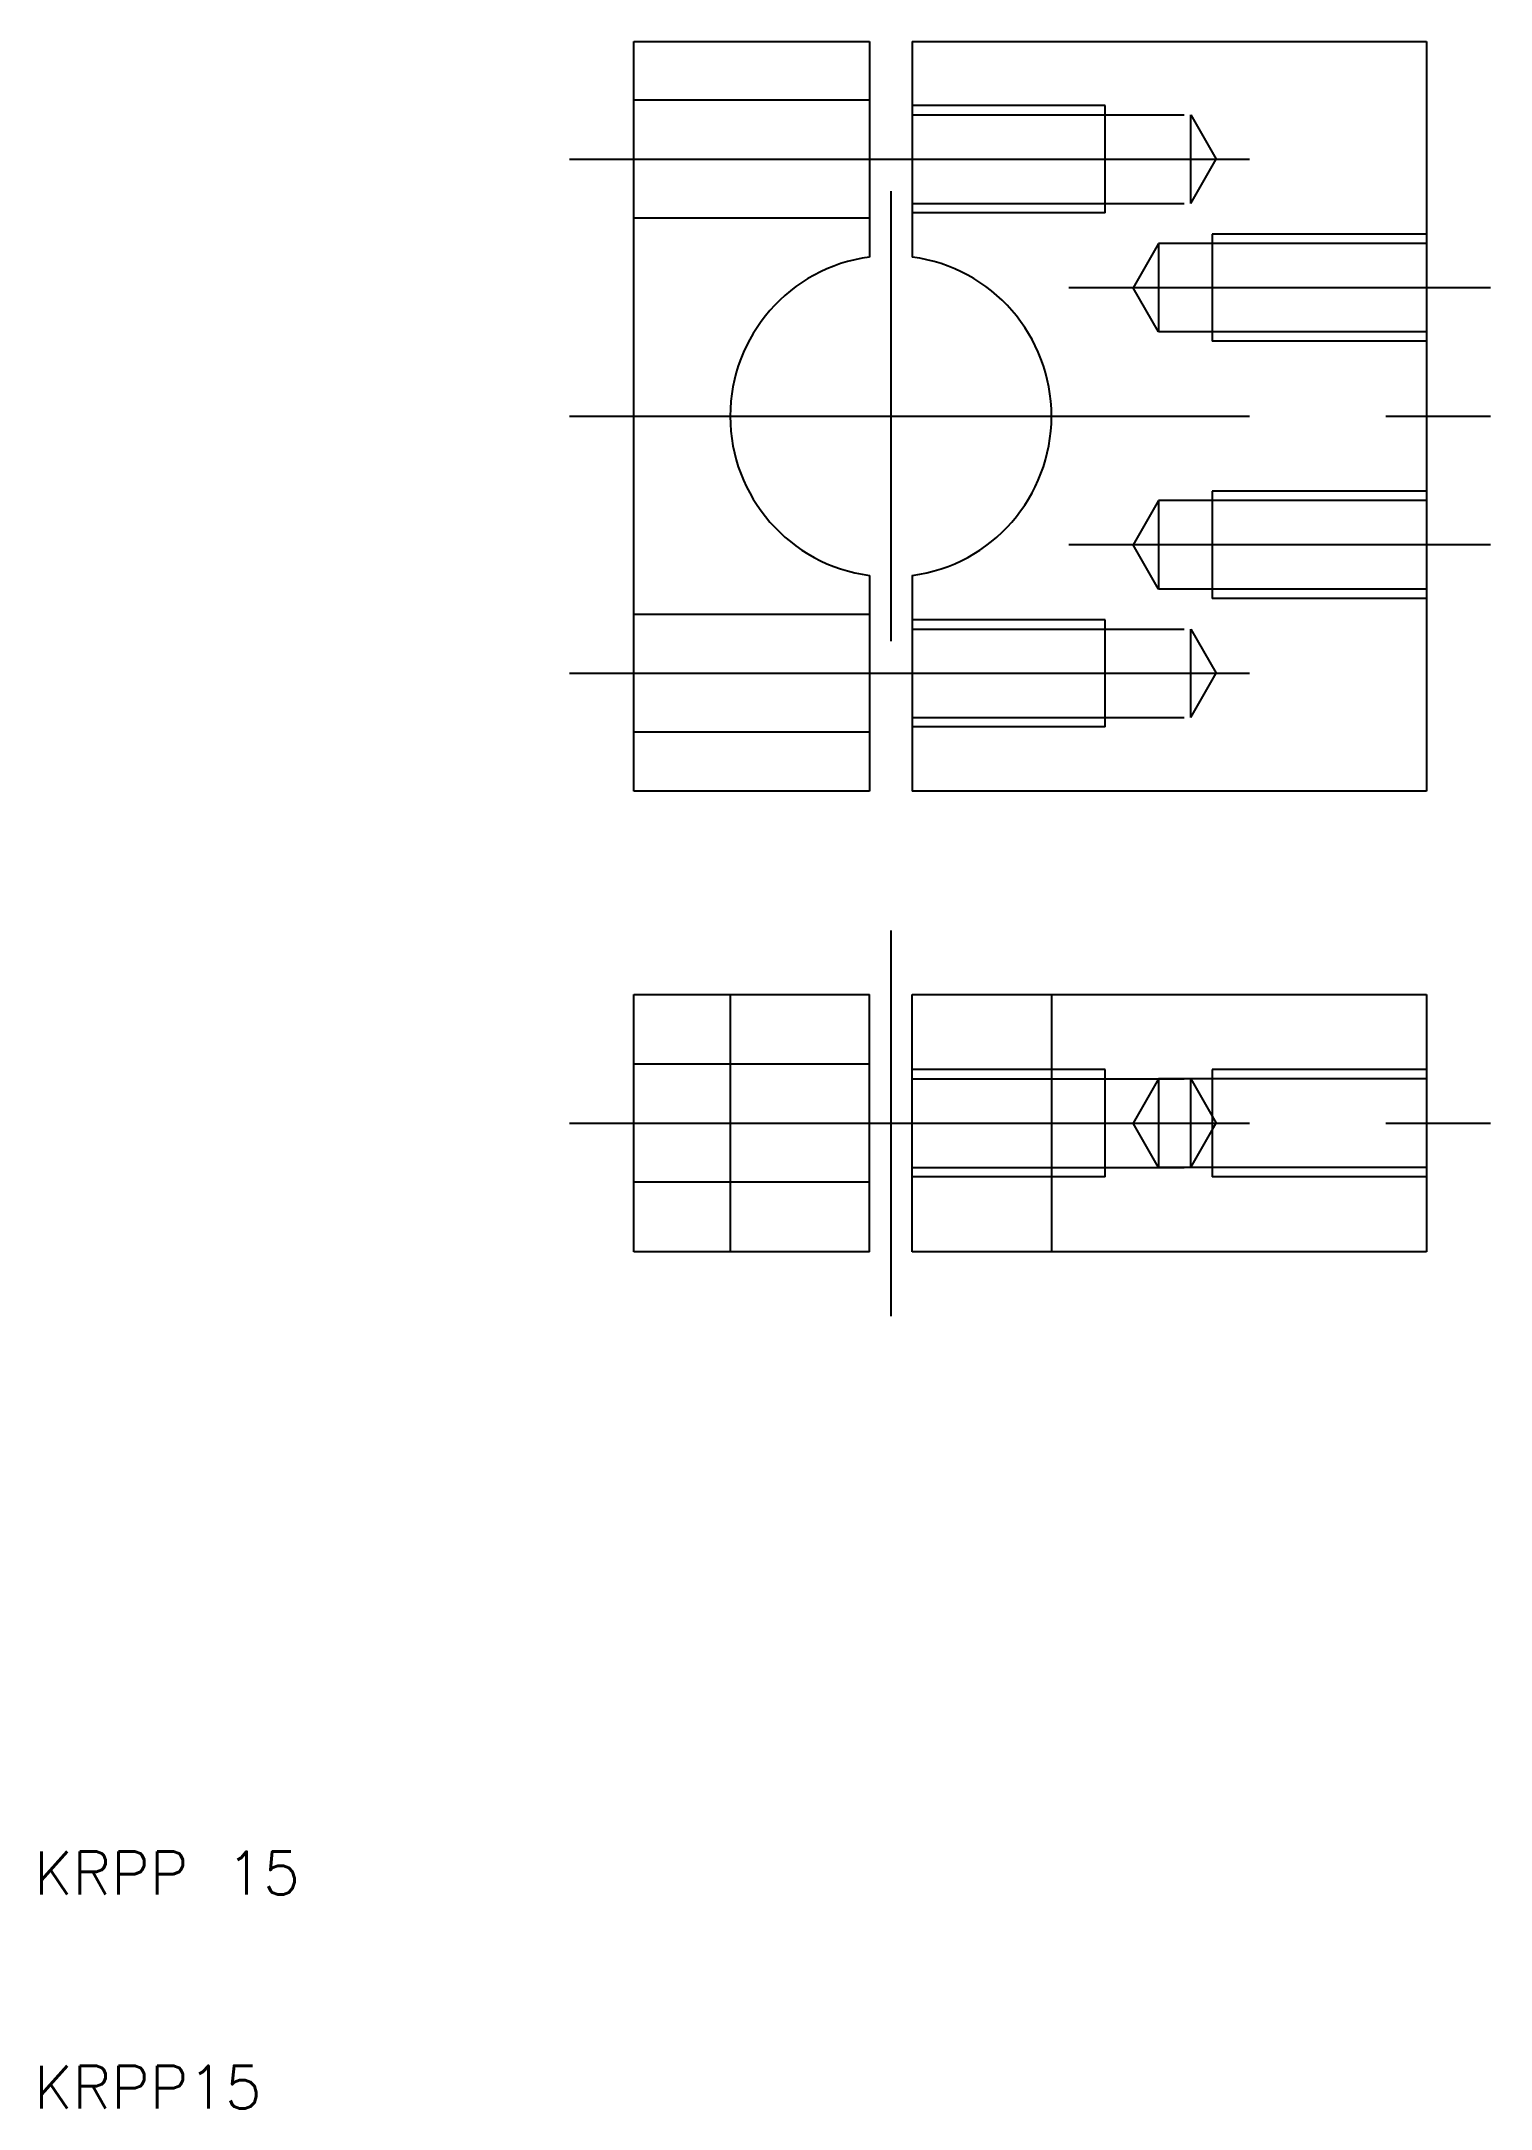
# Model space of a CAD drawing. Extents: x 10.3 to 78, y 10 to 106.5.
import ezdxf

# ---------------------------------------------------------------- set-up
doc = ezdxf.new("R2010")
doc.units = 0
doc.linetypes.add('CENTER', pattern=[50.8, 31.75, -6.35, 6.35, -6.35])
doc.linetypes.add('DASHED', pattern=[19.05, 12.7, -6.35])
doc.layers.get('0').update_dxf_attribs({"linetype": 'CONTINUOUS'})
doc.layers.add('CENTER', color=1, linetype='CENTER')
doc.styles.get("Standard").update_dxf_attribs({"font": 'txt.shx'})

msp = doc.modelspace()

# ---------------------------------------------------------------- linework, layer by layer
for p, q in [((38, 106.5), (49, 106.5)), ((38, 71.5), (38, 106.5)), ((49, 106.5), (49, 96.433)), ((51, 106.5), (51, 96.433)), ((51, 106.5), (75, 106.5)), ((51, 106.5), (75, 106.5)), ((75, 106.5), (75, 71.5)), ((49, 81.567), (49, 71.5)), ((51, 81.567), (51, 71.5)), ((49, 71.5), (38, 71.5)), ((75, 71.5), (51, 71.5)), ((38, 62), (49, 62)), ((38, 50), (38, 62)), ((49, 50), (49, 62)), ((51, 62), (75, 62)), ((51, 50), (51, 62)), ((75, 62), (75, 50)), ((49, 50), (38, 50)), ((75, 50), (51, 50))]:
    msp.add_line(p, q)
at = {"color": 3, "linetype": 'DASHED'}
for p, q in [((49, 103.75), (38, 103.75)), ((60, 103.5), (51, 103.5)), ((60, 98.5), (60, 103.5)), ((51, 103.067), (64, 103.067)), ((64, 103.067), (65.193, 101)), ((64, 98.933), (64, 103.067)), ((64, 98.933), (65.193, 101)), ((51, 98.933), (64, 98.933)), ((60, 98.5), (51, 98.5)), ((49, 98.25), (38, 98.25)), ((75, 97.5), (65, 97.5)), ((65, 97.5), (65, 92.5)), ((62.5, 97.067), (61.307, 95)), ((62.5, 97.067), (62.5, 92.933)), ((75, 97.067), (62.5, 97.067)), ((62.5, 92.933), (61.307, 95)), ((75, 92.933), (62.5, 92.933)), ((75, 92.5), (65, 92.5)), ((62.5, 85.067), (61.307, 83)), ((62.5, 85.067), (62.5, 80.933)), ((75, 85.067), (62.5, 85.067)), ((75, 85.5), (65, 85.5)), ((65, 85.5), (65, 80.5)), ((62.5, 80.933), (61.307, 83)), ((75, 80.933), (62.5, 80.933)), ((75, 80.5), (65, 80.5)), ((49, 79.75), (38, 79.75)), ((60, 79.5), (51, 79.5)), ((60, 74.5), (60, 79.5)), ((51, 79.067), (64, 79.067)), ((64, 79.067), (65.193, 77)), ((64, 74.933), (64, 79.067)), ((64, 74.933), (65.193, 77)), ((51, 74.933), (64, 74.933)), ((60, 74.5), (51, 74.5)), ((49, 74.25), (38, 74.25)), ((42.5, 62), (42.5, 50)), ((57.5, 62), (57.5, 50)), ((49, 58.75), (38, 58.75)), ((60, 58.5), (51, 58.5)), ((51, 58.067), (64, 58.067)), ((60, 53.5), (60, 58.5)), ((62.5, 58.067), (61.307, 56)), ((75, 58.067), (62.5, 58.067)), ((62.5, 58.067), (62.5, 53.933)), ((64, 58.067), (65.193, 56)), ((64, 53.933), (64, 58.067)), ((65, 58.5), (65, 53.5)), ((75, 58.5), (65, 58.5)), ((62.5, 53.933), (61.307, 56)), ((64, 53.933), (65.193, 56)), ((49, 53.25), (38, 53.25)), ((51, 53.933), (64, 53.933)), ((60, 53.5), (51, 53.5)), ((75, 53.933), (62.5, 53.933)), ((75, 53.5), (65, 53.5))]:
    msp.add_line(p, q, dxfattribs=at)
for start, end in [(97.66226, 262.33774), (277.66226, 82.33774)]:
    msp.add_arc((50, 89), 7.5, start, end)
at = {"layer": 'CENTER'}
for p, q in [((35, 101), (68.193, 101)), ((50, 99.5), (50, 78.5)), ((78, 95), (58.307, 95)), ((35, 89), (78, 89)), ((78, 83), (58.307, 83)), ((35, 77), (68.193, 77)), ((50, 65), (50, 47)), ((35, 56), (78, 56))]:
    msp.add_line(p, q, dxfattribs=at)

# ---------------------------------------------------------------- texts
for s, p in [('KRPP 15', (10, 20)), ('KRPP15', (10, 10))]:
    msp.add_text(s, height=2).set_placement(p)

doc.saveas('drawing.dxf')
